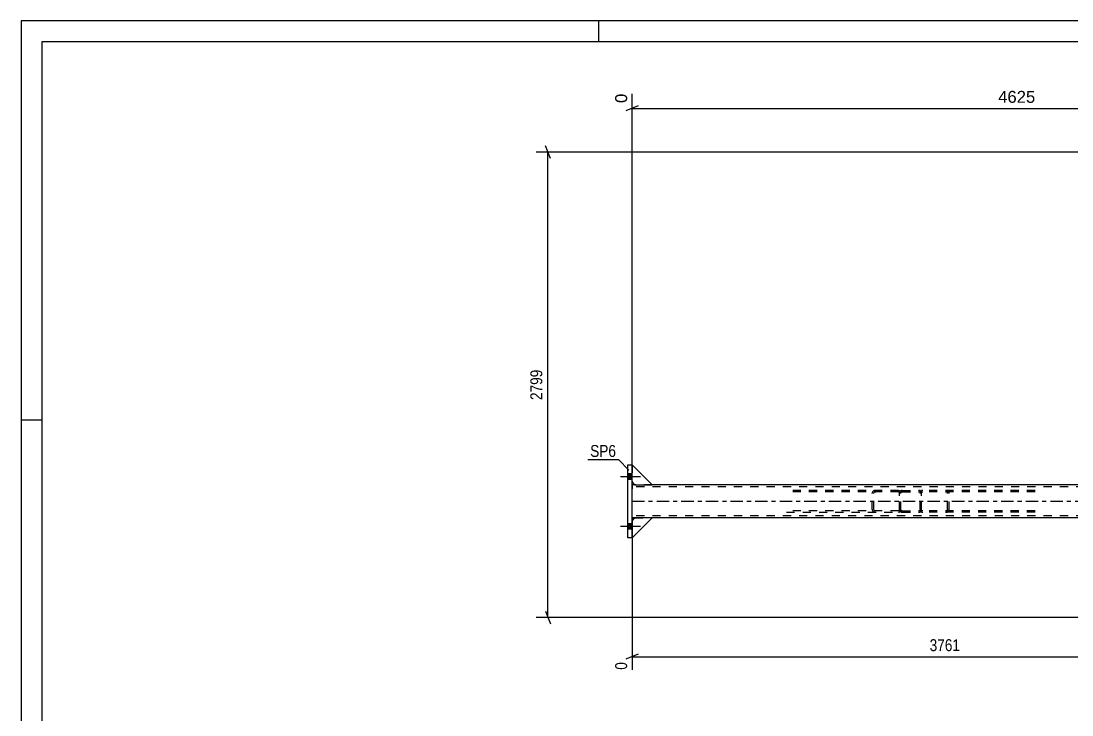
# Model space of a CAD drawing. Header units: millimetres. Extents: x -147 to 1042, y -583 to 258.
# Drawn here: x -147 to 105.8, y 90.8 to 257.7 of the extents above; entities that cross this region are included whole.
import ezdxf

# ---------------------------------------------------------------- set-up
doc = ezdxf.new("R2010")
doc.units = ezdxf.units.MM
doc.linetypes.add('DXK_LINE_DOT2', pattern=[3.9198, 1.9599, -1.9599])
doc.linetypes.add('DXK_LINE_DOT3', pattern=[5.9187, 2.979, -0.9799, 0.9799, -0.9799])
doc.styles.add('Arial', font='arial.ttf', dxfattribs={"height": 0.2})
doc.styles.add('Arial Narrow', font='ARIALN.TTF', dxfattribs={"height": 0.2})

# ---------------------------------------------------------------- blocks, each defined once
blk = doc.blocks.new('Unknown-335478933-1131')
at = {"color": 5, "linetype": 'Continuous'}
for p, q in [((1042.02, 257.75), (-146.98, 257.75)), ((-146.98, 257.75), (-146.98, -583.25)), ((-7.98, 252.75), (-7.98, 257.75)), ((1037.02, 252.75), (-141.98, 252.75)), ((-141.98, 252.75), (-141.98, -578.25)), ((-141.98, 161.75), (-146.98, 161.75))]:
    blk.add_line(p, q, dxfattribs=at)
blk = doc.blocks.new('Part-335478933-1850 - 1830')
at = {"color": 2, "linetype": 'Continuous'}
for p, q in [((-1, 150.99), (0, 150.99)), ((-1, 133.39), (-1, 150.99)), ((0, 133.39), (0, 150.99)), ((0, 133.39), (-1, 133.39))]:
    blk.add_line(p, q, dxfattribs=at)
blk = doc.blocks.new('Bolt-335478933-1834 - 1830')
at = {"linetype": 'Continuous'}
for points in [[(0, 147.53), (0, 148.85), (-1, 148.85), (-1, 147.53)], [(0, 147.53), (0, 148.85), (-1, 148.85), (-1, 147.53)], [(0, 135.53), (0, 136.85), (-1, 136.85), (-1, 135.53)], [(0, 135.53), (0, 136.85), (-1, 136.85), (-1, 135.53)]]:
    blk.add_hatch(color=1, dxfattribs=at).paths.add_polyline_path(points)
at = {"color": 1, "linetype": 'Continuous'}
for p, q in [((-2.76, 148.19), (2, 148.19)), ((-2.76, 148.19), (2, 148.19)), ((-1, 148.85), (0, 148.85)), ((-1, 148.85), (0, 148.85)), ((-1, 147.53), (0, 147.53)), ((-1, 147.53), (0, 147.53)), ((-1, 136.85), (0, 136.85)), ((-1, 136.85), (0, 136.85)), ((-2.76, 136.19), (2, 136.19)), ((-2.76, 136.19), (2, 136.19)), ((-1, 135.53), (0, 135.53)), ((-1, 135.53), (0, 135.53))]:
    blk.add_line(p, q, dxfattribs=at)
blk = doc.blocks.new('Part-335478933-1979 - 1830')
at = {"color": 7, "linetype": 'DXK_LINE_DOT2'}
for p, q in [((4.8, 146.19), (0, 150.99)), ((0, 150.99), (0, 146.79)), ((0, 146.79), (0.6, 146.19)), ((0.6, 146.19), (4.8, 146.19))]:
    blk.add_line(p, q, dxfattribs=at)
blk = doc.blocks.new('Part-335478933-1915 - 1830')
at = {"color": 2, "linetype": 'Continuous'}
for p, q in [((0.6, 146.19), (0, 146.19)), ((0, 139.15), (0, 145.23)), ((185.01, 146.19), (4.8, 146.19)), ((0.6, 138.19), (0, 138.19)), ((150.46, 138.19), (4.8, 138.19))]:
    blk.add_line(p, q, dxfattribs=at)
at = {"color": 7, "linetype": 'DXK_LINE_DOT2'}
for p, q in [((0, 146.19), (0, 145.23)), ((0, 146.19), (0, 145.91)), ((555.64, 145.71), (0, 145.71)), ((4.8, 146.19), (0.6, 146.19)), ((0, 138.19), (0, 139.15)), ((555.64, 138.67), (0, 138.67)), ((4.8, 138.19), (0.6, 138.19))]:
    blk.add_line(p, q, dxfattribs=at)
at = {"color": 7, "linetype": 'DXK_LINE_DOT3'}
blk.add_line((0, 142.19), (555.64, 142.19), dxfattribs=at)
blk = doc.blocks.new('Part-335478933-1984 - 1830')
at = {"color": 2, "linetype": 'Continuous'}
for p, q in [((4.8, 146.19), (0, 150.99)), ((0, 146.79), (0.6, 146.19)), ((0.6, 146.19), (4.8, 146.19))]:
    blk.add_line(p, q, dxfattribs=at)
at = {"color": 7, "linetype": 'DXK_LINE_DOT2'}
blk.add_line((0, 150.99), (0, 146.79), dxfattribs=at)
blk = doc.blocks.new('Part-335478933-1991 - 1830')
at = {"color": 2, "linetype": 'Continuous'}
for p, q in [((0.6, 138.19), (0, 137.59)), ((0, 133.39), (4.8, 138.19)), ((4.8, 138.19), (0.6, 138.19))]:
    blk.add_line(p, q, dxfattribs=at)
at = {"color": 7, "linetype": 'DXK_LINE_DOT2'}
blk.add_line((0, 137.59), (0, 133.39), dxfattribs=at)
blk = doc.blocks.new('Part-335478933-1992 - 1830')
at = {"color": 7, "linetype": 'DXK_LINE_DOT2'}
for p, q in [((0, 137.59), (0.6, 138.19)), ((4.8, 138.19), (0, 133.39)), ((0, 133.39), (0, 137.59)), ((0.6, 138.19), (4.8, 138.19))]:
    blk.add_line(p, q, dxfattribs=at)
blk = doc.blocks.new('Part-335478933-1867 - 1830')
at = {"color": 7, "linetype": 'DXK_LINE_DOT2'}
for p, q in [((64.41, 144.43), (64.36, 144.19)), ((64.36, 140.19), (64.36, 144.19)), ((64.68, 144.19), (64.7, 144.31)), ((64.68, 140.19), (64.68, 144.19)), ((65, 144.83), (64.76, 144.78)), ((64.88, 144.48), (65, 144.51)), ((65, 144.83), (69, 144.83)), ((65, 144.51), (69, 144.51)), ((69.24, 144.78), (69, 144.83)), ((69, 144.51), (69.12, 144.48)), ((69.3, 144.31), (69.32, 144.19)), ((69.32, 140.19), (69.32, 144.19)), ((69.64, 144.19), (69.59, 144.43)), ((69.64, 140.19), (69.64, 144.19)), ((64.36, 140.19), (64.41, 139.94)), ((64.7, 140.07), (64.68, 140.19)), ((64.76, 139.6), (65, 139.55)), ((65, 139.87), (64.88, 139.89)), ((65, 139.87), (69, 139.87)), ((65, 139.55), (69, 139.55)), ((69.12, 139.89), (69, 139.87)), ((69, 139.55), (69.24, 139.6)), ((69.32, 140.19), (69.3, 140.07)), ((69.59, 139.94), (69.64, 140.19))]:
    blk.add_line(p, q, dxfattribs=at)
for centre, radius, start, end in [((65, 144.19), 0.64, 112.5, 157.5), ((65, 144.19), 0.32, 112.5, 157.5), ((69, 144.19), 0.32, 22.5, 67.5), ((69, 144.19), 0.64, 22.5, 67.5), ((65, 140.19), 0.64, 202.5, 247.5), ((65, 140.19), 0.32, 202.5, 247.5), ((69, 140.19), 0.32, 292.5, 337.5), ((69, 140.19), 0.64, 292.5, 337.5)]:
    blk.add_arc(centre, radius, start, end, dxfattribs=at)
blk = doc.blocks.new('Part-335478933-1869 - 1830')
at = {"color": 7, "linetype": 'DXK_LINE_DOT2'}
for p, q in [((64.11, 144.83), (37.12, 144.83)), ((64.11, 144.51), (37.12, 144.51)), ((57.81, 144.43), (57.75, 144.19)), ((57.75, 140.19), (57.75, 144.19)), ((58.18, 144.19), (58.22, 144.31)), ((58.18, 140.19), (58.18, 144.19)), ((58.62, 144.83), (58.29, 144.78)), ((58.46, 144.48), (58.62, 144.51)), ((64.11, 144.83), (64.36, 144.79)), ((64.11, 144.51), (64.28, 144.48)), ((64.28, 144.48), (64.36, 144.44)), ((64.36, 139.59), (64.36, 144.79)), ((64.11, 139.87), (37.12, 139.87)), ((37.12, 139.55), (64.11, 139.55)), ((57.75, 140.19), (57.81, 139.94)), ((58.22, 140.07), (58.18, 140.19)), ((58.29, 139.6), (58.62, 139.55)), ((58.62, 139.87), (58.46, 139.89)), ((64.28, 139.89), (64.11, 139.87)), ((64.11, 139.55), (64.36, 139.59)), ((64.36, 139.93), (64.28, 139.89))]:
    blk.add_line(p, q, dxfattribs=at)
for centre, radius, start, end in [((58.49, 144), 0.801, 104.5713, 147.6154), ((58.56, 144.1), 0.401, 104.5713, 147.6154), ((58.49, 140.37), 0.801, 212.3846, 255.4287), ((58.56, 140.28), 0.401, 212.3846, 255.4287)]:
    blk.add_arc(centre, radius, start, end, dxfattribs=at)
blk = doc.blocks.new('Part-335478933-1871 - 1830')
at = {"color": 7, "linetype": 'DXK_LINE_DOT2'}
for p, q in [((69.9, 144.83), (69.64, 144.79)), ((69.64, 139.59), (69.64, 144.79)), ((69.64, 144.44), (69.73, 144.48)), ((69.73, 144.48), (69.9, 144.51)), ((96.93, 144.83), (69.9, 144.83)), ((96.93, 144.51), (69.9, 144.51)), ((75.72, 144.78), (75.39, 144.83)), ((75.39, 144.51), (75.56, 144.48)), ((75.79, 144.31), (75.83, 144.19)), ((75.83, 140.19), (75.83, 144.19)), ((76.27, 144.19), (76.2, 144.43)), ((76.27, 140.19), (76.27, 144.19)), ((69.73, 139.89), (69.64, 139.94)), ((69.64, 139.59), (69.9, 139.55)), ((69.9, 139.87), (69.73, 139.89)), ((96.93, 139.87), (69.9, 139.87)), ((96.93, 139.55), (69.9, 139.55)), ((75.56, 139.89), (75.39, 139.87)), ((75.39, 139.55), (75.72, 139.6)), ((75.83, 140.19), (75.79, 140.07)), ((76.2, 139.94), (76.27, 140.19))]:
    blk.add_line(p, q, dxfattribs=at)
for centre, radius, start, end in [((75.46, 144.1), 0.401, 32.4104, 75.4453), ((75.52, 144), 0.802, 32.4104, 75.4453), ((75.46, 140.28), 0.401, 284.5547, 327.5896), ((75.52, 140.37), 0.802, 284.5547, 327.5896)]:
    blk.add_arc(centre, radius, start, end, dxfattribs=at)
blk = doc.blocks.new('Part-335478933-1985 - 1830')
at = {"color": 7, "linetype": 'DXK_LINE_DOT2'}
for p, q in [((4.8, 146.19), (0, 150.99)), ((0, 150.99), (0, 146.79)), ((0, 146.79), (0.6, 146.19)), ((0.6, 146.19), (4.8, 146.19))]:
    blk.add_line(p, q, dxfattribs=at)
blk = doc.blocks.new('Part-335478933-1986 - 1830')
at = {"color": 7, "linetype": 'DXK_LINE_DOT2'}
for p, q in [((0, 137.59), (0.6, 138.19)), ((4.8, 138.19), (0, 133.39)), ((0, 133.39), (0, 137.59)), ((0.6, 138.19), (4.8, 138.19))]:
    blk.add_line(p, q, dxfattribs=at)
blk = doc.blocks.new('StraightDimension-335478933-2310 - 1830')
at = {"color": 7, "linetype": 'Continuous'}
for p, q in [((0, 137.19), (0, 101.67)), ((150.46, 136.99), (150.46, 96.18)), ((1.5, 105.4), (-1.5, 104.2)), ((0, 104.8), (150.46, 104.8)), ((148.96, 104.2), (151.96, 105.4))]:
    blk.add_line(p, q, dxfattribs=at)
at = {"color": 0}
blk.add_wipeout([(79.48, 105.55), (79.48, 109.75), (70.97, 109.75), (70.97, 105.55)], dxfattribs=at)
at = {"color": 0, "linetype": 'Continuous'}
for points in [[(-0.6, 104.1), (-4.8, 104.1), (-4.8, 101.07), (-0.6, 101.07)], [(149.86, 104.1), (145.66, 104.1), (145.66, 95.58), (149.86, 95.58)]]:
    blk.add_wipeout(points, dxfattribs=at)
at = {"color": 3, "style": 'Arial Narrow'}
blk.add_text('3761', height=2.863, dxfattribs=at).set_placement((71.57, 106.15))
at = {"color": 3, "linetype": 'Continuous', "style": 'Arial Narrow'}
for s, height, p in [('0', 2.86, (-1.2, 101.67)), ('3761', 2.863, (149.26, 96.18))]:
    blk.add_text(s, height=height, rotation=90.0002, dxfattribs=at).set_placement(p)
blk = doc.blocks.new('StraightDimension-335478933-2076 - 1830')
at = {"color": 7, "linetype": 'Continuous'}
for p, q in [((185.01, 226.71), (185.01, 246.91)), ((0, 147.19), (0, 240.24)), ((1.5, 237.32), (-1.5, 236.12)), ((0, 236.72), (185.01, 236.72)), ((183.51, 236.12), (186.51, 237.32))]:
    blk.add_line(p, q, dxfattribs=at)
at = {"color": 0, "linetype": 'Continuous'}
for points in [[(184.41, 247.51), (180.21, 247.51), (180.21, 237.42), (184.41, 237.42)], [(-0.6, 240.84), (-4.8, 240.84), (-4.8, 237.42), (-0.6, 237.42)]]:
    blk.add_wipeout(points, dxfattribs=at)
at = {"color": 0}
blk.add_wipeout([(97.55, 237.47), (97.55, 241.67), (87.46, 241.67), (87.46, 237.47)], dxfattribs=at)
at = {"color": 3, "linetype": 'Continuous', "style": 'Arial'}
for s, height, p in [('4625', 2.865, (183.81, 238.02)), ('0', 2.87, (-1.2, 238.02))]:
    blk.add_text(s, height=height, rotation=90.0002, dxfattribs=at).set_placement(p)
at = {"color": 3, "style": 'Arial'}
blk.add_text('4625', height=2.865, dxfattribs=at).set_placement((88.06, 238.07))
blk = doc.blocks.new('StraightDimension-335478933-2136 - 1830')
at = {"color": 7, "linetype": 'Continuous'}
for p, q in [((-19.65, 224.69), (-20.85, 227.69)), ((184.48, 226.19), (-23.1, 226.19)), ((-20.25, 114.25), (-20.25, 226.19)), ((179.51, 114.25), (-23.1, 114.25)), ((-20.85, 115.75), (-19.65, 112.75))]:
    blk.add_line(p, q, dxfattribs=at)
at = {"color": 0}
blk.add_wipeout([(-21, 174.47), (-25.2, 174.47), (-25.2, 165.96), (-21, 165.96)], dxfattribs=at)
at = {"color": 3, "style": 'Arial Narrow'}
blk.add_text('2799', height=2.863, rotation=90.0002, dxfattribs=at).set_placement((-21.6, 166.56))
blk = doc.blocks.new('Mark-335478933-1846 - 1830')
at = {"color": 0}
blk.add_wipeout([(-3.87, 152.87), (-3.87, 155.87), (-10.08, 155.87), (-10.08, 152.87)], dxfattribs=at)
blk.add_wipeout([(-3.87, 152.87), (-3.87, 155.87), (-10.08, 155.87), (-10.08, 152.87)], dxfattribs=at)
at = {"color": 30, "linetype": 'Continuous'}
for p in [(-10.68, 152.27), (-0.79, 149.66)]:
    blk.add_line(p, (-3.27, 152.27), dxfattribs=at)
at = {"color": 3, "style": 'Arial Narrow'}
blk.add_text('SP6', height=2.863, dxfattribs=at).set_placement((-10.08, 152.87))

msp = doc.modelspace()

# ---------------------------------------------------------------- block references
for name in ['Unknown-335478933-1131', 'Part-335478933-1850 - 1830', 'Part-335478933-1979 - 1830', 'Part-335478933-1984 - 1830', 'Part-335478933-1985 - 1830', 'Bolt-335478933-1834 - 1830', 'Part-335478933-1915 - 1830', 'Part-335478933-1869 - 1830', 'Part-335478933-1867 - 1830', 'Part-335478933-1871 - 1830', 'Part-335478933-1991 - 1830', 'Part-335478933-1992 - 1830', 'Part-335478933-1986 - 1830']:
    msp.add_blockref(name, (0, 0))

# ---------------------------------------------------------------- next in the draw order: block references
for name in ['StraightDimension-335478933-2076 - 1830', 'StraightDimension-335478933-2310 - 1830']:
    msp.add_blockref(name, (0, 0))

# ---------------------------------------------------------------- next in the draw order: block references
msp.add_blockref('StraightDimension-335478933-2136 - 1830', (0, 0))

# ---------------------------------------------------------------- next in the draw order: block references
msp.add_blockref('Mark-335478933-1846 - 1830', (0, 0))

doc.saveas('drawing.dxf')
